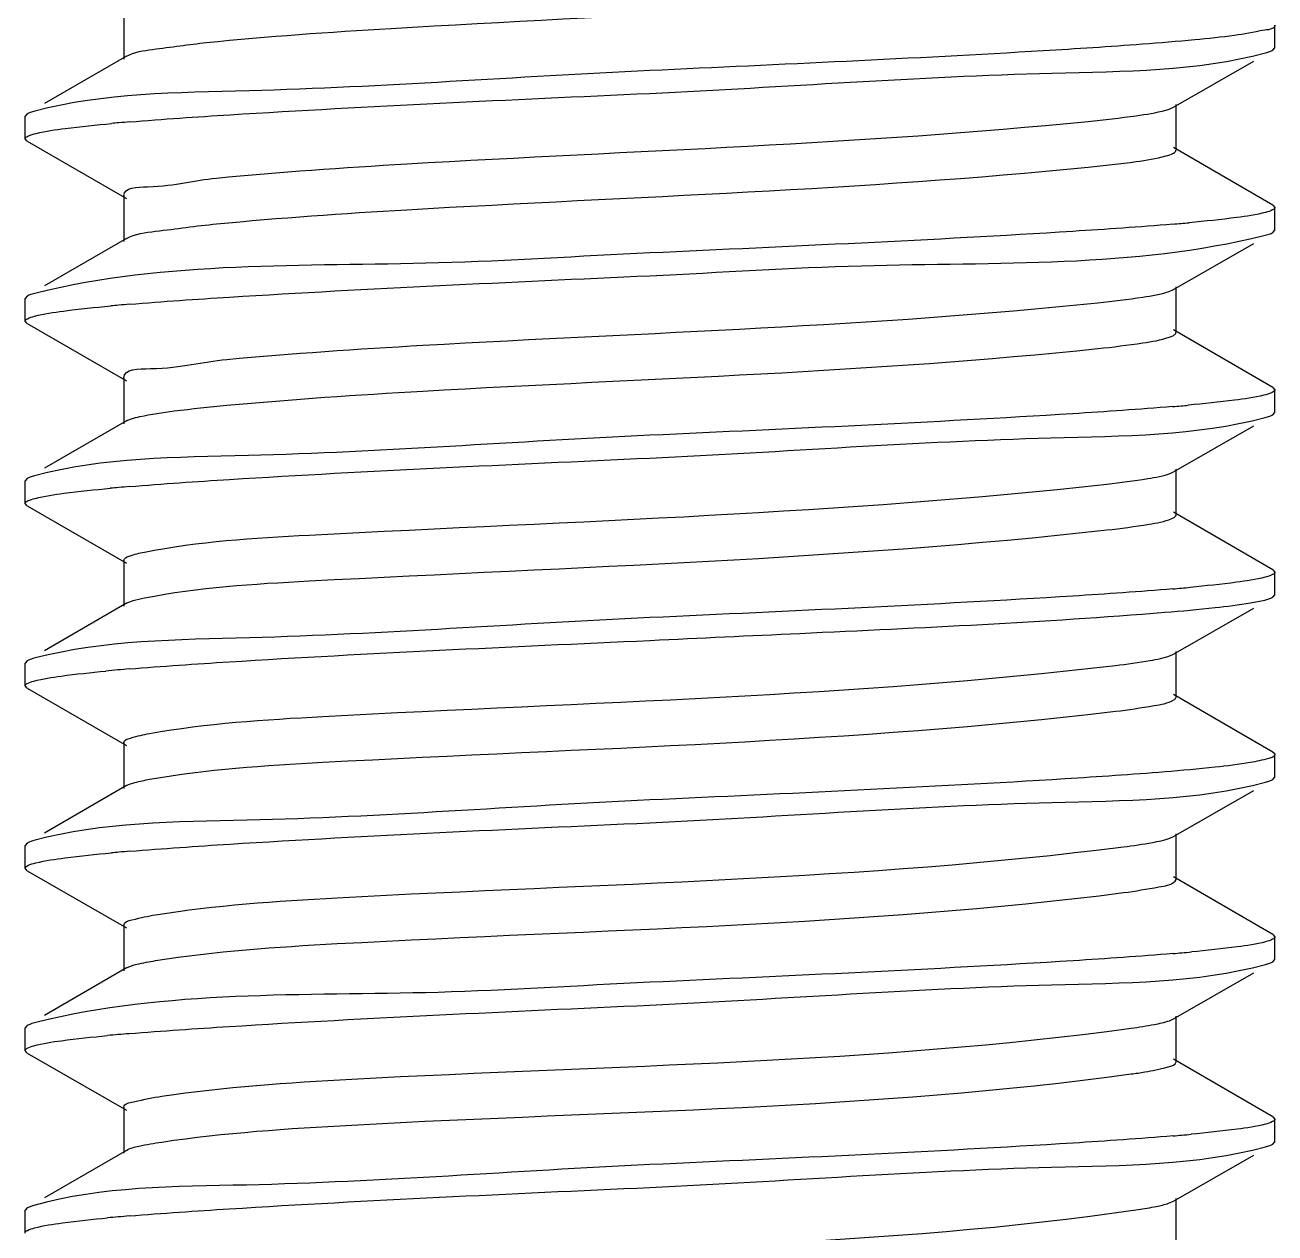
# Model space of a CAD drawing. Extents: x 1247970 to 1725648, y 860327 to 1277876.
# Drawn here: x 1318365.7 to 1318426.8, y 1199423.2 to 1199482.2 of the extents above; entities that cross this region are included whole.
import ezdxf

# ---------------------------------------------------------------- set-up
doc = ezdxf.new("R2010")
doc.units = 0
doc.header["$LTSCALE"] = 1000
doc.header["$MEASUREMENT"] = 0
doc.layers.get('0').update_dxf_attribs({"color": 254})
doc.layers.add('TK', color=4, linetype='Continuous')

# ---------------------------------------------------------------- blocks, each defined once
blk = doc.blocks.new('A$C7BF01818')
at = {"linetype": 'Continuous'}
for p, q in [((-2293.17, 5993.307), (-2293.17, 5991.067)), ((-2236.921, 5991.618), (-2236.921, 5992.729)), ((-2293.053, 5991.202), (-2297.045, 5988.888)), ((-2237.022, 5991.503), (-2236.921, 5991.618)), ((-2241.876, 5988.716), (-2237.957, 5990.966)), ((-2241.757, 5986.613), (-2241.757, 5988.853)), ((-2297.907, 5988.389), (-2298.005, 5988.275)), ((-2298.005, 5987.164), (-2298.005, 5988.275)), ((-2297.905, 5987.049), (-2298.005, 5987.164)), ((-2297.905, 5987.049), (-2293.051, 5984.262)), ((-2237.02, 5983.935), (-2241.874, 5986.748)), ((-2293.17, 5984.399), (-2293.17, 5982.159)), ((-2237.02, 5983.935), (-2236.921, 5983.822)), ((-2236.921, 5982.71), (-2236.921, 5983.821)), ((-2237.022, 5982.595), (-2236.921, 5982.709)), ((-2293.053, 5982.294), (-2297.045, 5979.98)), ((-2241.876, 5979.808), (-2237.957, 5982.058)), ((-2242.093, 5979.715), (-2241.876, 5979.808)), ((-2241.757, 5977.705), (-2241.757, 5979.945)), ((-2297.907, 5979.481), (-2298.005, 5979.367)), ((-2298.005, 5978.256), (-2298.005, 5979.367)), ((-2297.905, 5978.141), (-2298.005, 5978.255)), ((-2297.905, 5978.141), (-2293.051, 5975.354)), ((-2237.02, 5975.027), (-2241.874, 5977.84)), ((-2293.17, 5975.491), (-2293.17, 5973.251)), ((-2237.02, 5975.027), (-2236.921, 5974.912)), ((-2236.921, 5973.802), (-2236.921, 5974.913)), ((-2237.022, 5973.687), (-2236.921, 5973.802)), ((-2293.053, 5973.386), (-2297.045, 5971.072)), ((-2241.876, 5970.9), (-2237.957, 5973.15)), ((-2297.907, 5970.573), (-2298.005, 5970.458)), ((-2298.005, 5969.347), (-2298.005, 5970.459)), ((-2242.01, 5970.838), (-2241.876, 5970.9)), ((-2241.757, 5968.797), (-2241.757, 5971.037)), ((-2297.905, 5969.233), (-2298.005, 5969.347)), ((-2297.905, 5969.233), (-2293.051, 5966.446)), ((-2237.02, 5966.119), (-2241.874, 5968.932)), ((-2293.17, 5966.582), (-2293.17, 5964.343)), ((-2237.02, 5966.119), (-2236.921, 5966.005)), ((-2236.921, 5964.893), (-2236.921, 5966.005)), ((-2293.053, 5964.478), (-2297.045, 5962.164)), ((-2237.022, 5964.779), (-2236.921, 5964.893)), ((-2241.876, 5961.992), (-2237.957, 5964.242)), ((-2242.029, 5961.922), (-2241.876, 5961.992)), ((-2241.757, 5959.889), (-2241.757, 5962.128)), ((-2297.907, 5961.665), (-2298.005, 5961.551)), ((-2298.005, 5960.439), (-2298.005, 5961.551)), ((-2297.905, 5960.325), (-2298.005, 5960.439)), ((-2297.905, 5960.325), (-2293.051, 5957.538)), ((-2237.02, 5957.21), (-2241.874, 5960.024)), ((-2293.17, 5957.674), (-2293.17, 5955.435)), ((-2237.02, 5957.21), (-2236.949, 5957.157)), ((-2236.949, 5957.157), (-2236.922, 5957.097)), ((-2236.921, 5955.985), (-2236.921, 5957.097)), ((-2237.022, 5955.87), (-2236.921, 5955.985)), ((-2293.053, 5955.57), (-2297.045, 5953.256)), ((-2241.876, 5953.084), (-2237.957, 5955.334)), ((-2297.907, 5952.756), (-2298.005, 5952.643)), ((-2242.052, 5953.006), (-2241.876, 5953.084)), ((-2241.757, 5950.981), (-2241.757, 5953.22)), ((-2298.005, 5951.531), (-2298.005, 5952.643)), ((-2297.905, 5951.416), (-2298.005, 5951.532)), ((-2297.905, 5951.416), (-2293.051, 5948.63)), ((-2237.02, 5948.302), (-2241.874, 5951.116)), ((-2241.803, 5950.896), (-2241.758, 5950.981)), ((-2293.17, 5948.766), (-2293.17, 5946.527)), ((-2237.02, 5948.302), (-2236.921, 5948.189)), ((-2236.921, 5947.077), (-2236.921, 5948.189)), ((-2293.053, 5946.662), (-2297.045, 5944.348)), ((-2237.022, 5946.962), (-2236.921, 5947.077)), ((-2241.876, 5944.176), (-2237.957, 5946.426)), ((-2242.081, 5944.087), (-2241.877, 5944.176)), ((-2241.757, 5942.073), (-2241.757, 5944.312)), ((-2297.907, 5943.848), (-2298.005, 5943.735)), ((-2298.005, 5942.623), (-2298.005, 5943.735)), ((-2297.905, 5942.508), (-2298.005, 5942.623)), ((-2297.905, 5942.508), (-2293.051, 5939.722)), ((-2237.02, 5939.394), (-2241.874, 5942.208)), ((-2293.17, 5939.858), (-2293.17, 5937.618)), ((-2237.02, 5939.394), (-2236.921, 5939.281)), ((-2236.921, 5938.169), (-2236.921, 5939.281)), ((-2237.022, 5938.054), (-2236.921, 5938.169)), ((-2293.053, 5937.753), (-2297.045, 5935.44)), ((-2241.876, 5935.268), (-2237.957, 5937.518)), ((-2297.581, 5935.063), (-2297.906, 5934.94)), ((-2242.118, 5935.167), (-2241.877, 5935.268)), ((-2241.757, 5933.164), (-2241.757, 5935.404)), ((-2297.907, 5934.94), (-2298.005, 5934.826)), ((-2298.005, 5933.715), (-2298.005, 5934.826))]:
    blk.add_line(p, q, dxfattribs=at)
for centre, radius, start, end in [((-2284.023, 5881.191), 107.172, 95.02608, 95.21919), ((-2282.478, 5863.588), 124.843, 94.78021, 95.02451), ((-2252.201, 6104.53), 121.965, 274.8377, 275.0329), ((-2250.801, 6088.636), 106.01, 275.03271, 275.24528), ((-2284.105, 5873.21), 106.241, 95.03025, 95.24122), ((-2282.507, 5855.015), 124.506, 94.78332, 95.02903), ((-2252.236, 6096.036), 122.381, 274.83363, 275.02739), ((-2250.902, 6080.858), 107.145, 275.02763, 275.21851), ((-2284.154, 5864.835), 105.706, 95.0324, 95.255), ((-2282.516, 5846.217), 124.396, 94.78431, 95.03141), ((-2252.178, 6086.455), 121.706, 274.8406, 275.03764), ((-2250.708, 6069.794), 104.98, 275.03696, 275.27183), ((-2282.622, 5838.533), 123.168, 94.79498, 95.05417), ((-2284.597, 5860.825), 100.788, 95.05232, 95.38546), ((-2284.049, 5845.854), 106.876, 95.02737, 95.22668), ((-2282.484, 5828.029), 124.769, 94.7809, 95.02591), ((-2252.145, 6068.26), 121.326, 274.84467, 275.04387), ((-2250.59, 6050.666), 103.663, 275.04249, 275.30579), ((-2284.424, 5841.114), 102.691, 95.04523, 95.3324), ((-2282.592, 5820.376), 123.509, 94.79278, 95.0458), ((-2247.488, 5967.615), 26.37, 277.70876, 279.1833), ((-2252.155, 6059.468), 121.442, 274.84344, 275.04177), ((-2250.63, 6042.206), 104.113, 275.04064, 275.29393), ((-2284.414, 5832.089), 102.808, 95.04422, 95.33089), ((-2282.575, 5811.271), 123.708, 94.79001, 95.04472)]:
    blk.add_arc(centre, radius, start, end, dxfattribs=at)
for points, knots in [([(-2289.132, 5991.872), (-2286.132, 5992.18), (-2271.938, 5993.143), (-2257.71, 5993.583), (-2246.551, 5994.641)], [0, 0, 0, 0, 0.211982, 1, 1, 1, 1]), ([(-2236.921, 5992.729), (-2236.921, 5992.543), (-2237.902, 5992.416), (-2238.399, 5992.282), (-2238.893, 5992.217)], [0, 0, 0, 0, 0.272206, 1, 1, 1, 1]), ([(-2293.052, 5991.202), (-2292.67, 5991.425), (-2291.303, 5991.588), (-2290.013, 5991.782), (-2289.132, 5991.872)], [0, 0, 0, 0, 0.333291, 1, 1, 1, 1]), ([(-2238.893, 5992.217), (-2239.541, 5992.132), (-2241.041, 5991.976), (-2242.543, 5991.853), (-2243.395, 5991.789)], [0, 0, 0, 0, 0.433472, 1, 1, 1, 1]), ([(-2243.395, 5991.789), (-2245.01, 5991.667), (-2253.028, 5991.155), (-2261.055, 5990.8), (-2267.463, 5990.502)], [0, 0, 0, 0, 0.201553, 1, 1, 1, 1]), ([(-2267.463, 5989.391), (-2260.914, 5989.695), (-2250.953, 5990.488), (-2240.754, 5990.463), (-2237.379, 5991.372)], [0, 0, 0, 0, 0.65226, 1, 1, 1, 1]), ([(-2237.379, 5991.372), (-2237.308, 5991.391), (-2237.187, 5991.427), (-2237.069, 5991.476), (-2237.023, 5991.503)], [0, 0, 0, 0, 0.579755, 1, 1, 1, 1]), ([(-2267.463, 5990.502), (-2273.995, 5990.199), (-2283.952, 5989.424), (-2294.131, 5989.416), (-2297.522, 5988.528)], [0, 0, 0, 0, 0.650998, 1, 1, 1, 1]), ([(-2292.882, 5987.997), (-2291.255, 5988.133), (-2282.788, 5988.704), (-2274.31, 5989.073), (-2267.463, 5989.391)], [0, 0, 0, 0, 0.192344, 1, 1, 1, 1]), ([(-2297.522, 5988.528), (-2297.599, 5988.507), (-2297.73, 5988.469), (-2297.857, 5988.417), (-2297.906, 5988.389)], [0, 0, 0, 0, 0.583467, 1, 1, 1, 1]), ([(-2246.054, 5988.021), (-2245.268, 5988.099), (-2243.996, 5988.246), (-2242.723, 5988.441), (-2242.249, 5988.575)], [0, 0, 0, 0, 0.615731, 1, 1, 1, 1]), ([(-2242.249, 5988.575), (-2242.176, 5988.596), (-2242.049, 5988.635), (-2241.926, 5988.688), (-2241.877, 5988.716)], [0, 0, 0, 0, 0.57441, 1, 1, 1, 1]), ([(-2297.459, 5987.432), (-2296.992, 5987.548), (-2295.76, 5987.721), (-2294.527, 5987.85), (-2293.772, 5987.919)], [0, 0, 0, 0, 0.388344, 1, 1, 1, 1]), ([(-2288.648, 5985.252), (-2285.552, 5985.554), (-2271.354, 5986.507), (-2257.117, 5986.919), (-2246.054, 5988.021)], [0, 0, 0, 0, 0.218599, 1, 1, 1, 1]), ([(-2298.004, 5987.164), (-2298.004, 5987.228), (-2297.774, 5987.355), (-2297.598, 5987.398), (-2297.459, 5987.432)], [0, 0, 0, 0, 0.308555, 1, 1, 1, 1]), ([(-2246.054, 5985.781), (-2245.268, 5985.86), (-2243.996, 5986.006), (-2242.723, 5986.201), (-2242.249, 5986.335)], [0, 0, 0, 0, 0.615731, 1, 1, 1, 1]), ([(-2242.249, 5986.335), (-2242.123, 5986.371), (-2241.955, 5986.416), (-2241.759, 5986.551), (-2241.759, 5986.613)], [0, 0, 0, 0, 0.679692, 1, 1, 1, 1]), ([(-2288.648, 5983.013), (-2285.552, 5983.314), (-2271.354, 5984.267), (-2257.117, 5984.679), (-2246.054, 5985.781)], [0, 0, 0, 0, 0.218599, 1, 1, 1, 1]), ([(-2293.168, 5984.399), (-2293.167, 5984.809), (-2290.83, 5984.79), (-2289.773, 5985.143), (-2288.648, 5985.252)], [0, 0, 0, 0, 0.266446, 1, 1, 1, 1]), ([(-2237.379, 5983.575), (-2237.841, 5983.451), (-2239.089, 5983.274), (-2240.335, 5983.141), (-2241.109, 5983.07)], [0, 0, 0, 0, 0.380831, 1, 1, 1, 1]), ([(-2236.923, 5983.822), (-2236.922, 5983.766), (-2237.108, 5983.646), (-2237.262, 5983.607), (-2237.379, 5983.575)], [0, 0, 0, 0, 0.314836, 1, 1, 1, 1]), ([(-2293.052, 5982.294), (-2292.627, 5982.541), (-2291.088, 5982.702), (-2289.642, 5982.916), (-2288.648, 5983.013)], [0, 0, 0, 0, 0.330001, 1, 1, 1, 1]), ([(-2241.915, 5982.999), (-2243.542, 5982.861), (-2252.052, 5982.283), (-2260.574, 5981.914), (-2267.463, 5981.594)], [0, 0, 0, 0, 0.191358, 1, 1, 1, 1]), ([(-2267.463, 5980.483), (-2264.017, 5980.643), (-2254.048, 5981.313), (-2243.848, 5980.868), (-2237.468, 5982.441)], [0, 0, 0, 0, 0.344298, 1, 1, 1, 1]), ([(-2237.468, 5982.441), (-2237.378, 5982.463), (-2237.226, 5982.505), (-2237.079, 5982.562), (-2237.023, 5982.595)], [0, 0, 0, 0, 0.589066, 1, 1, 1, 1]), ([(-2267.463, 5981.594), (-2270.91, 5981.434), (-2280.88, 5980.763), (-2291.08, 5981.209), (-2297.459, 5979.635)], [0, 0, 0, 0, 0.34431, 1, 1, 1, 1]), ([(-2292.889, 5979.088), (-2291.262, 5979.224), (-2282.793, 5979.796), (-2274.312, 5980.165), (-2267.463, 5980.483)], [0, 0, 0, 0, 0.192297, 1, 1, 1, 1]), ([(-2297.459, 5979.635), (-2297.55, 5979.613), (-2297.702, 5979.571), (-2297.85, 5979.513), (-2297.906, 5979.481)], [0, 0, 0, 0, 0.589866, 1, 1, 1, 1]), ([(-2245.582, 5979.161), (-2244.846, 5979.239), (-2243.68, 5979.384), (-2242.509, 5979.573), (-2242.093, 5979.715)], [0, 0, 0, 0, 0.627361, 1, 1, 1, 1]), ([(-2297.54, 5978.503), (-2297.077, 5978.627), (-2295.83, 5978.804), (-2294.583, 5978.936), (-2293.81, 5979.007)], [0, 0, 0, 0, 0.381521, 1, 1, 1, 1]), ([(-2288.139, 5976.393), (-2284.951, 5976.689), (-2270.765, 5977.632), (-2256.536, 5978.01), (-2245.582, 5979.161)], [0, 0, 0, 0, 0.22522, 1, 1, 1, 1]), ([(-2298.004, 5978.255), (-2298.004, 5978.312), (-2297.814, 5978.432), (-2297.659, 5978.472), (-2297.54, 5978.503)], [0, 0, 0, 0, 0.314269, 1, 1, 1, 1]), ([(-2245.582, 5976.922), (-2244.846, 5976.999), (-2243.68, 5977.144), (-2242.509, 5977.333), (-2242.093, 5977.475)], [0, 0, 0, 0, 0.627361, 1, 1, 1, 1]), ([(-2242.093, 5977.475), (-2242.006, 5977.505), (-2241.881, 5977.546), (-2241.759, 5977.658), (-2241.759, 5977.705)], [0, 0, 0, 0, 0.660734, 1, 1, 1, 1]), ([(-2288.139, 5974.153), (-2284.951, 5974.449), (-2270.765, 5975.392), (-2256.536, 5975.77), (-2245.582, 5976.922)], [0, 0, 0, 0, 0.22522, 1, 1, 1, 1]), ([(-2293.168, 5975.491), (-2293.166, 5975.946), (-2290.556, 5975.875), (-2289.39, 5976.277), (-2288.139, 5976.393)], [0, 0, 0, 0, 0.266079, 1, 1, 1, 1]), ([(-2236.923, 5974.912), (-2236.923, 5974.849), (-2237.153, 5974.722), (-2237.329, 5974.679), (-2237.468, 5974.644)], [0, 0, 0, 0, 0.308484, 1, 1, 1, 1]), ([(-2292.398, 5973.599), (-2291.841, 5973.725), (-2290.42, 5973.925), (-2288.997, 5974.073), (-2288.139, 5974.153)], [0, 0, 0, 0, 0.39837, 1, 1, 1, 1]), ([(-2237.468, 5974.644), (-2237.936, 5974.529), (-2239.168, 5974.355), (-2240.401, 5974.226), (-2241.156, 5974.157)], [0, 0, 0, 0, 0.388365, 1, 1, 1, 1]), ([(-2293.052, 5973.386), (-2292.972, 5973.432), (-2292.754, 5973.512), (-2292.532, 5973.569), (-2292.398, 5973.599)], [0, 0, 0, 0, 0.401291, 1, 1, 1, 1]), ([(-2241.924, 5974.09), (-2243.55, 5973.952), (-2252.058, 5973.375), (-2260.577, 5973.006), (-2267.463, 5972.686)], [0, 0, 0, 0, 0.19142, 1, 1, 1, 1]), ([(-2267.463, 5971.574), (-2260.933, 5971.878), (-2250.976, 5972.652), (-2240.798, 5972.661), (-2237.406, 5973.549)], [0, 0, 0, 0, 0.650925, 1, 1, 1, 1]), ([(-2237.406, 5973.549), (-2237.329, 5973.569), (-2237.199, 5973.607), (-2237.072, 5973.658), (-2237.022, 5973.687)], [0, 0, 0, 0, 0.582775, 1, 1, 1, 1]), ([(-2267.463, 5972.686), (-2274.007, 5972.382), (-2283.967, 5971.595), (-2294.16, 5971.609), (-2297.54, 5970.707)], [0, 0, 0, 0, 0.651851, 1, 1, 1, 1]), ([(-2292.892, 5970.18), (-2291.265, 5970.316), (-2282.795, 5970.888), (-2274.313, 5971.257), (-2267.463, 5971.574)], [0, 0, 0, 0, 0.192266, 1, 1, 1, 1]), ([(-2297.54, 5970.707), (-2297.613, 5970.687), (-2297.738, 5970.65), (-2297.859, 5970.6), (-2297.906, 5970.573)], [0, 0, 0, 0, 0.581532, 1, 1, 1, 1]), ([(-2245.135, 5970.302), (-2244.468, 5970.376), (-2243.424, 5970.516), (-2242.37, 5970.696), (-2242.01, 5970.838)], [0, 0, 0, 0, 0.633965, 1, 1, 1, 1]), ([(-2297.509, 5969.604), (-2297.048, 5969.723), (-2295.82, 5969.897), (-2294.593, 5970.027), (-2293.835, 5970.097)], [0, 0, 0, 0, 0.384673, 1, 1, 1, 1]), ([(-2292.17, 5966.979), (-2289.526, 5967.507), (-2273.774, 5968.431), (-2258.078, 5968.861), (-2245.135, 5970.302)], [0, 0, 0, 0, 0.171528, 1, 1, 1, 1]), ([(-2298.004, 5969.347), (-2298.004, 5969.407), (-2297.799, 5969.53), (-2297.635, 5969.571), (-2297.509, 5969.604)], [0, 0, 0, 0, 0.311998, 1, 1, 1, 1]), ([(-2245.135, 5968.062), (-2244.451, 5968.138), (-2243.394, 5968.284), (-2242.32, 5968.463), (-2241.967, 5968.616)], [0, 0, 0, 0, 0.641087, 1, 1, 1, 1]), ([(-2241.967, 5968.616), (-2241.912, 5968.64), (-2241.826, 5968.677), (-2241.758, 5968.762), (-2241.758, 5968.797)], [0, 0, 0, 0, 0.634411, 1, 1, 1, 1]), ([(-2292.17, 5964.739), (-2289.526, 5965.268), (-2273.774, 5966.192), (-2258.078, 5966.621), (-2245.135, 5968.062)], [0, 0, 0, 0, 0.171528, 1, 1, 1, 1]), ([(-2293.169, 5966.582), (-2293.168, 5966.689), (-2292.717, 5966.861), (-2292.423, 5966.929), (-2292.17, 5966.979)], [0, 0, 0, 0, 0.292944, 1, 1, 1, 1]), ([(-2237.406, 5965.752), (-2237.863, 5965.632), (-2239.085, 5965.458), (-2240.308, 5965.328), (-2241.062, 5965.258)], [0, 0, 0, 0, 0.383873, 1, 1, 1, 1]), ([(-2236.923, 5966.005), (-2236.923, 5965.946), (-2237.122, 5965.825), (-2237.282, 5965.784), (-2237.406, 5965.752)], [0, 0, 0, 0, 0.31303, 1, 1, 1, 1]), ([(-2241.908, 5965.183), (-2243.534, 5965.045), (-2252.047, 5964.467), (-2260.571, 5964.098), (-2267.463, 5963.778)], [0, 0, 0, 0, 0.191293, 1, 1, 1, 1]), ([(-2293.052, 5964.478), (-2292.948, 5964.538), (-2292.653, 5964.634), (-2292.354, 5964.703), (-2292.17, 5964.739)], [0, 0, 0, 0, 0.388562, 1, 1, 1, 1]), ([(-2242.298, 5964.039), (-2241.481, 5964.106), (-2240.085, 5964.232), (-2238.691, 5964.399), (-2238.116, 5964.496)], [0, 0, 0, 0, 0.584152, 1, 1, 1, 1]), ([(-2238.116, 5964.496), (-2237.882, 5964.535), (-2237.514, 5964.607), (-2237.145, 5964.709), (-2237.023, 5964.779)], [0, 0, 0, 0, 0.627237, 1, 1, 1, 1]), ([(-2267.463, 5963.778), (-2273.985, 5963.475), (-2283.94, 5962.708), (-2294.11, 5962.685), (-2297.509, 5961.807)], [0, 0, 0, 0, 0.65033, 1, 1, 1, 1]), ([(-2267.463, 5962.666), (-2265.024, 5962.78), (-2256.633, 5963.179), (-2248.237, 5963.553), (-2242.298, 5964.039)], [0, 0, 0, 0, 0.290687, 1, 1, 1, 1]), ([(-2292.917, 5961.27), (-2291.292, 5961.406), (-2282.812, 5961.979), (-2274.322, 5962.348), (-2267.463, 5962.666)], [0, 0, 0, 0, 0.192001, 1, 1, 1, 1]), ([(-2244.713, 5961.442), (-2244.148, 5961.509), (-2243.25, 5961.634), (-2242.348, 5961.802), (-2242.029, 5961.922)], [0, 0, 0, 0, 0.625516, 1, 1, 1, 1]), ([(-2297.509, 5961.807), (-2297.588, 5961.786), (-2297.724, 5961.747), (-2297.856, 5961.694), (-2297.906, 5961.665)], [0, 0, 0, 0, 0.584918, 1, 1, 1, 1]), ([(-2291.914, 5958.119), (-2289.122, 5958.618), (-2273.338, 5959.601), (-2257.561, 5959.919), (-2244.713, 5961.442)], [0, 0, 0, 0, 0.179778, 1, 1, 1, 1]), ([(-2298.004, 5960.439), (-2298.004, 5960.494), (-2297.828, 5960.61), (-2297.679, 5960.649), (-2297.567, 5960.68)], [0, 0, 0, 0, 0.317569, 1, 1, 1, 1]), ([(-2297.567, 5960.68), (-2297.133, 5960.799), (-2295.958, 5960.971), (-2294.784, 5961.1), (-2294.056, 5961.168)], [0, 0, 0, 0, 0.381368, 1, 1, 1, 1]), ([(-2244.713, 5959.202), (-2244.082, 5959.277), (-2243.14, 5959.427), (-2242.156, 5959.588), (-2241.87, 5959.756)], [0, 0, 0, 0, 0.657358, 1, 1, 1, 1]), ([(-2241.87, 5959.756), (-2241.839, 5959.774), (-2241.788, 5959.807), (-2241.757, 5959.865), (-2241.757, 5959.889)], [0, 0, 0, 0, 0.598873, 1, 1, 1, 1]), ([(-2291.914, 5955.88), (-2289.122, 5956.378), (-2273.338, 5957.361), (-2257.561, 5957.679), (-2244.713, 5959.202)], [0, 0, 0, 0, 0.179778, 1, 1, 1, 1]), ([(-2293.169, 5957.674), (-2293.168, 5957.803), (-2292.584, 5957.98), (-2292.23, 5958.063), (-2291.914, 5958.119)], [0, 0, 0, 0, 0.28641, 1, 1, 1, 1]), ([(-2236.922, 5957.097), (-2236.923, 5956.977), (-2237.486, 5956.827), (-2237.814, 5956.749), (-2238.115, 5956.699)], [0, 0, 0, 0, 0.282766, 1, 1, 1, 1]), ([(-2238.115, 5956.699), (-2238.69, 5956.603), (-2240.083, 5956.436), (-2241.479, 5956.31), (-2242.295, 5956.243)], [0, 0, 0, 0, 0.415847, 1, 1, 1, 1]), ([(-2293.052, 5955.57), (-2292.923, 5955.644), (-2292.539, 5955.757), (-2292.155, 5955.837), (-2291.914, 5955.88)], [0, 0, 0, 0, 0.377894, 1, 1, 1, 1]), ([(-2242.295, 5956.243), (-2243.922, 5956.11), (-2252.306, 5955.55), (-2260.701, 5955.184), (-2267.463, 5954.87)], [0, 0, 0, 0, 0.194233, 1, 1, 1, 1]), ([(-2237.386, 5955.738), (-2237.314, 5955.757), (-2237.19, 5955.794), (-2237.069, 5955.843), (-2237.022, 5955.87)], [0, 0, 0, 0, 0.580507, 1, 1, 1, 1]), ([(-2267.463, 5953.758), (-2260.918, 5954.062), (-2250.959, 5954.85), (-2240.765, 5954.835), (-2237.386, 5955.738)], [0, 0, 0, 0, 0.651957, 1, 1, 1, 1]), ([(-2267.463, 5954.87), (-2274.029, 5954.565), (-2283.992, 5953.758), (-2294.206, 5953.808), (-2297.567, 5952.883)], [0, 0, 0, 0, 0.653422, 1, 1, 1, 1]), ([(-2292.883, 5952.364), (-2291.257, 5952.5), (-2282.789, 5953.072), (-2274.31, 5953.44), (-2267.463, 5953.758)], [0, 0, 0, 0, 0.192326, 1, 1, 1, 1]), ([(-2297.567, 5952.883), (-2297.635, 5952.865), (-2297.75, 5952.829), (-2297.862, 5952.782), (-2297.906, 5952.756)], [0, 0, 0, 0, 0.578234, 1, 1, 1, 1]), ([(-2244.319, 5952.582), (-2243.849, 5952.642), (-2243.089, 5952.753), (-2242.33, 5952.904), (-2242.052, 5953.006)], [0, 0, 0, 0, 0.615915, 1, 1, 1, 1]), ([(-2297.471, 5951.797), (-2297.005, 5951.913), (-2295.774, 5952.087), (-2294.542, 5952.216), (-2293.785, 5952.285)], [0, 0, 0, 0, 0.387439, 1, 1, 1, 1]), ([(-2291.629, 5949.26), (-2288.695, 5949.734), (-2272.89, 5950.758), (-2257.055, 5950.968), (-2244.319, 5952.582)], [0, 0, 0, 0, 0.187984, 1, 1, 1, 1]), ([(-2298.004, 5951.532), (-2298.003, 5951.595), (-2297.78, 5951.72), (-2297.607, 5951.763), (-2297.471, 5951.797)], [0, 0, 0, 0, 0.309729, 1, 1, 1, 1]), ([(-2244.319, 5950.342), (-2243.74, 5950.416), (-2242.927, 5950.575), (-2242.007, 5950.707), (-2241.803, 5950.896)], [0, 0, 0, 0, 0.677401, 1, 1, 1, 1]), ([(-2291.629, 5947.02), (-2288.695, 5947.494), (-2272.89, 5948.518), (-2257.055, 5948.728), (-2244.319, 5950.342)], [0, 0, 0, 0, 0.187984, 1, 1, 1, 1]), ([(-2293.169, 5948.766), (-2293.168, 5948.92), (-2292.434, 5949.096), (-2292.016, 5949.197), (-2291.629, 5949.26)], [0, 0, 0, 0, 0.281411, 1, 1, 1, 1]), ([(-2237.386, 5947.941), (-2237.836, 5947.821), (-2239.046, 5947.647), (-2240.255, 5947.517), (-2241.004, 5947.447)], [0, 0, 0, 0, 0.382555, 1, 1, 1, 1]), ([(-2236.923, 5948.189), (-2236.923, 5948.132), (-2237.112, 5948.013), (-2237.267, 5947.973), (-2237.386, 5947.941)], [0, 0, 0, 0, 0.314886, 1, 1, 1, 1]), ([(-2241.898, 5947.368), (-2243.525, 5947.23), (-2252.041, 5946.651), (-2260.568, 5946.282), (-2267.463, 5945.962)], [0, 0, 0, 0, 0.191214, 1, 1, 1, 1]), ([(-2293.052, 5946.662), (-2292.895, 5946.752), (-2292.413, 5946.879), (-2291.934, 5946.97), (-2291.629, 5947.02)], [0, 0, 0, 0, 0.368859, 1, 1, 1, 1]), ([(-2267.463, 5944.85), (-2260.921, 5945.154), (-2250.961, 5945.94), (-2240.769, 5945.928), (-2237.389, 5946.829)], [0, 0, 0, 0, 0.651813, 1, 1, 1, 1]), ([(-2237.389, 5946.829), (-2237.316, 5946.848), (-2237.191, 5946.885), (-2237.07, 5946.935), (-2237.022, 5946.962)], [0, 0, 0, 0, 0.580807, 1, 1, 1, 1]), ([(-2267.463, 5945.962), (-2270.915, 5945.801), (-2280.888, 5945.126), (-2291.097, 5945.59), (-2297.471, 5944)], [0, 0, 0, 0, 0.34468, 1, 1, 1, 1]), ([(-2292.912, 5943.454), (-2291.286, 5943.59), (-2282.808, 5944.163), (-2274.32, 5944.532), (-2267.463, 5944.85)], [0, 0, 0, 0, 0.192105, 1, 1, 1, 1]), ([(-2297.471, 5944), (-2297.559, 5943.978), (-2297.707, 5943.937), (-2297.851, 5943.88), (-2297.906, 5943.848)], [0, 0, 0, 0, 0.588691, 1, 1, 1, 1]), ([(-2291.316, 5940.4), (-2288.245, 5940.854), (-2272.432, 5941.907), (-2256.557, 5942.002), (-2243.951, 5943.722)], [0, 0, 0, 0, 0.196166, 1, 1, 1, 1]), ([(-2243.951, 5943.722), (-2243.57, 5943.774), (-2242.943, 5943.871), (-2242.319, 5944.005), (-2242.081, 5944.087)], [0, 0, 0, 0, 0.604608, 1, 1, 1, 1]), ([(-2297.581, 5942.86), (-2297.137, 5942.984), (-2295.928, 5943.159), (-2294.72, 5943.29), (-2293.968, 5943.36)], [0, 0, 0, 0, 0.378983, 1, 1, 1, 1]), ([(-2298.004, 5942.623), (-2298.005, 5942.675), (-2297.835, 5942.791), (-2297.69, 5942.829), (-2297.581, 5942.86)], [0, 0, 0, 0, 0.318348, 1, 1, 1, 1]), ([(-2243.28, 5941.582), (-2242.897, 5941.645), (-2242.486, 5941.744), (-2241.757, 5941.92), (-2241.757, 5942.073)], [0, 0, 0, 0, 0.718456, 1, 1, 1, 1]), ([(-2291.316, 5938.16), (-2288.245, 5938.615), (-2272.432, 5939.667), (-2256.557, 5939.762), (-2243.951, 5941.483)], [0, 0, 0, 0, 0.196166, 1, 1, 1, 1]), ([(-2293.17, 5939.858), (-2293.169, 5940.039), (-2292.267, 5940.208), (-2291.781, 5940.331), (-2291.316, 5940.4)], [0, 0, 0, 0, 0.277504, 1, 1, 1, 1]), ([(-2236.923, 5939.281), (-2236.923, 5939.224), (-2237.113, 5939.104), (-2237.269, 5939.064), (-2237.389, 5939.032)], [0, 0, 0, 0, 0.314648, 1, 1, 1, 1]), ([(-2237.389, 5939.032), (-2237.841, 5938.912), (-2239.057, 5938.737), (-2240.272, 5938.607), (-2241.024, 5938.537)], [0, 0, 0, 0, 0.382597, 1, 1, 1, 1]), ([(-2293.052, 5937.753), (-2292.866, 5937.861), (-2292.274, 5938), (-2291.693, 5938.104), (-2291.316, 5938.16)], [0, 0, 0, 0, 0.361129, 1, 1, 1, 1]), ([(-2241.901, 5938.46), (-2243.528, 5938.322), (-2252.043, 5937.743), (-2260.569, 5937.374), (-2267.463, 5937.054)], [0, 0, 0, 0, 0.191242, 1, 1, 1, 1]), ([(-2267.463, 5935.942), (-2260.92, 5936.246), (-2250.96, 5937.032), (-2240.769, 5937.02), (-2237.388, 5937.921)], [0, 0, 0, 0, 0.651849, 1, 1, 1, 1]), ([(-2237.388, 5937.921), (-2237.315, 5937.94), (-2237.191, 5937.977), (-2237.07, 5938.027), (-2237.022, 5938.054)], [0, 0, 0, 0, 0.580746, 1, 1, 1, 1]), ([(-2267.463, 5937.054), (-2274.039, 5936.748), (-2284.003, 5935.93), (-2294.229, 5936.001), (-2297.581, 5935.063)], [0, 0, 0, 0, 0.654072, 1, 1, 1, 1]), ([(-2292.905, 5934.546), (-2291.279, 5934.683), (-2282.804, 5935.255), (-2274.318, 5935.624), (-2267.463, 5935.942)], [0, 0, 0, 0, 0.192105, 1, 1, 1, 1]), ([(-2243.611, 5934.863), (-2243.313, 5934.906), (-2242.812, 5934.989), (-2242.315, 5935.102), (-2242.118, 5935.167)], [0, 0, 0, 0, 0.591322, 1, 1, 1, 1]), ([(-2297.537, 5933.964), (-2297.092, 5934.082), (-2295.898, 5934.255), (-2294.704, 5934.384), (-2293.966, 5934.453)], [0, 0, 0, 0, 0.383382, 1, 1, 1, 1]), ([(-2290.976, 5931.54), (-2287.771, 5931.977), (-2271.968, 5933.053), (-2256.068, 5933.019), (-2243.611, 5934.863)], [0, 0, 0, 0, 0.204341, 1, 1, 1, 1]), ([(-2298.004, 5933.715), (-2298.004, 5933.772), (-2297.813, 5933.892), (-2297.657, 5933.932), (-2297.537, 5933.964)], [0, 0, 0, 0, 0.314544, 1, 1, 1, 1])]:
    blk.add_open_spline(points, degree=3, knots=knots, dxfattribs=at)

msp = doc.modelspace()

# ---------------------------------------------------------------- block references
at = {"layer": 'TK'}
msp.add_blockref('A$C7BF01818', (1320663.701, 1193489.485), dxfattribs=at)

doc.saveas('drawing.dxf')
